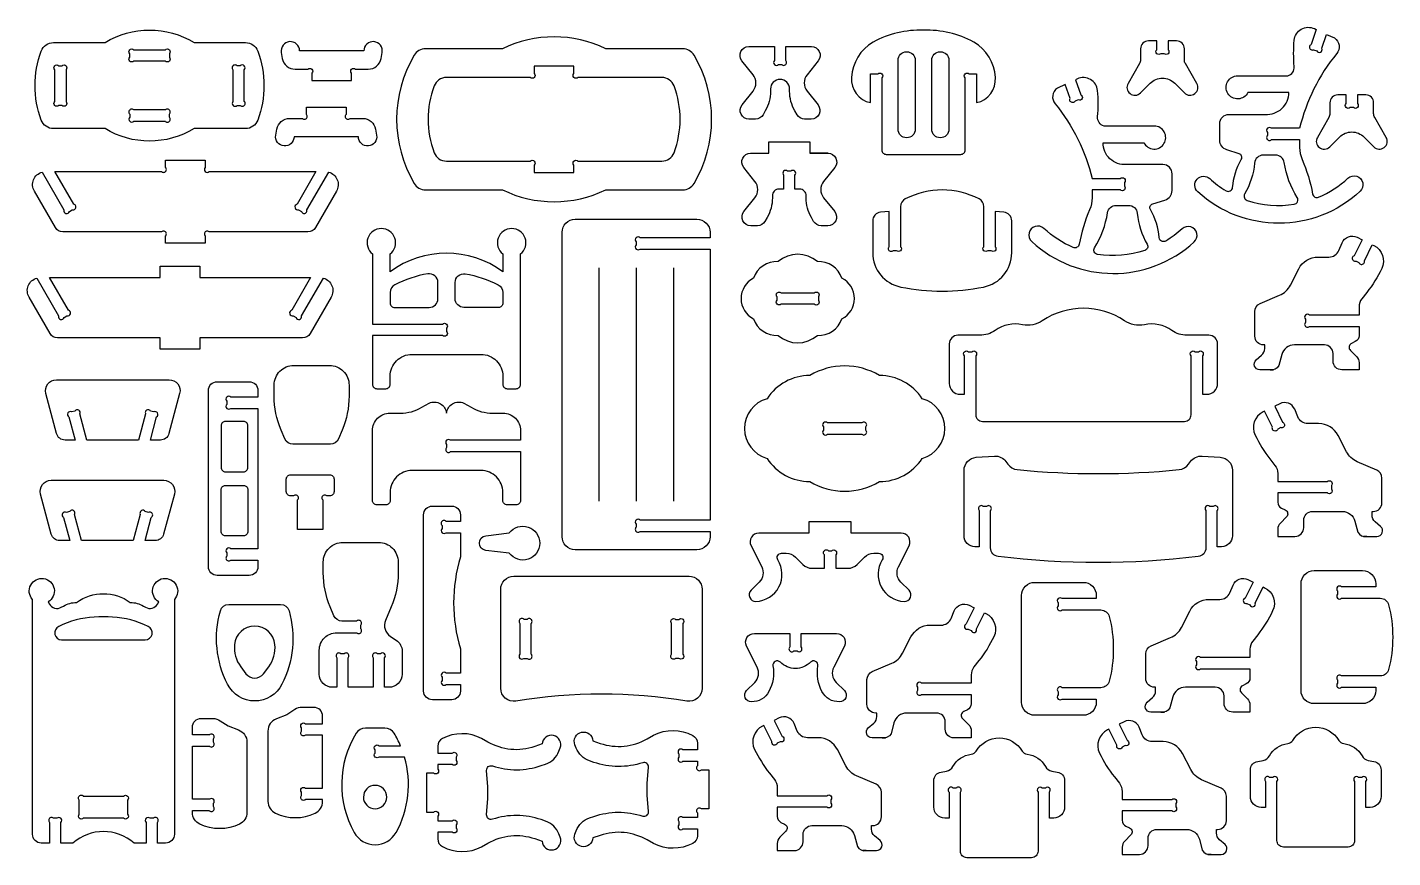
# Model space of a CAD drawing. Extents: x 187 to 912, y -967 to -69.
# Drawn here: x 187 to 910, y -967 to -527 of the extents above; entities that cross this region are included whole.
import ezdxf

# ---------------------------------------------------------------- set-up
doc = ezdxf.new("R2010")
doc.units = 0
doc.header["$MEASUREMENT"] = 0
doc.layers.get('DEFPOINTS').update_dxf_attribs({"color": 1, "linetype": 'CONTINUOUS'})
doc.layers.add('KONTUR', color=20, linetype='CONTINUOUS')

msp = doc.modelspace()

# ---------------------------------------------------------------- linework, layer by layer
at = {"layer": 'DEFPOINTS'}
msp.add_lwpolyline([(216.42, -934.03), (237.72, -934.03, -1), (239.85, -936.15), (239.85, -943.69, -1), (237.72, -945.81), (216.42, -945.81, -1), (214.29, -943.69), (214.29, -936.15, -1)], format="xyb", close=True, dxfattribs=at)
at = {"layer": 'KONTUR'}
for points in [[(869.15, -528.22), (866.41, -536.25, 1), (867.73, -538.95), (869.39, -539.51, 1), (872.08, -538.19), (874.6, -530.82), (878.8, -532.72, -0.438751), (880.03, -541.02, 0.114696), (860.38, -580.55), (845.45, -580.55, 1), (843.32, -582.68), (843.32, -584.43, 1), (845.45, -586.55), (860.38, -586.55), (860.38, -590.69, 0.102365), (861.7, -597.1, -0.056759), (867.23, -615.33, 0.480658), (870.41, -617.04, 0.086534), (885.97, -606.95, -1), (892.39, -613.87, -0.390732), (806.39, -614.12, -1), (812.77, -607.16, 0.050145), (821.42, -613.63, 0.556827), (824.91, -611.84, -0.109708), (829.47, -597.02, 0.51582), (828.33, -594.02), (821.86, -591.91, -0.338122), (818.04, -586.9), (818.04, -578.08, -0.414214), (822.95, -573.17), (842.24, -573.17, 0.436799), (854.62, -561.59), (832.98, -561.59, -0.587447), (822.35, -562.08, -0.587447), (827.53, -552.78), (854.06, -552.79, 0.360472), (857.5, -547.79, -0.043999), (857.5, -533.96, -0.520138), (868.2, -527.79)], [(194.15, -539.66, -0.314188), (200.65, -535.13), (227.91, -535.13, -0.27972), (275.03, -535.13), (302.29, -535.13, -0.314188), (308.78, -539.66, -0.178412), (308.78, -576.19, -0.314188), (302.29, -580.72), (275.03, -580.72, -0.27972), (227.91, -580.72), (200.65, -580.72, -0.314188), (194.15, -576.19, -0.178412)], [(330.89, -539.57, 0.441319), (325.6, -534.68, 0.441319), (321.21, -540.4), (321.77, -543.54, 0.363296), (328.59, -549.24), (335.3, -549.24, -1), (337.43, -551.37), (337.43, -555.24), (358.42, -555.24), (358.42, -551.37, -1), (360.55, -549.24), (367.26, -549.24, 0.363296), (374.08, -543.54), (374.64, -540.4, 0.441319), (370.25, -534.68, 0.441319), (364.96, -539.57)], [(391.6, -541.82, 0.274633), (391.6, -609.71, 0.264616), (397.55, -613.1), (438.34, -613.1, 0.230821), (493, -613.1), (533.79, -613.1, 0.264616), (539.75, -609.71, 0.274633), (539.75, -541.82, 0.264616), (533.79, -538.44), (493, -538.44, 0.230821), (438.34, -538.44), (397.55, -538.44, 0.264616)], [(661.21, -528.58, 0.130976), (634.55, -534.9, 0.25023), (623.15, -553.59, 0.38008), (633.18, -566.97), (633.17, -551.74), (637.05, -551.74, -1), (639.17, -553.87), (639.17, -592.04, 0.414214), (641.48, -594.34), (680.95, -594.34, 0.414214), (683.25, -592.04), (683.25, -553.87, -1), (685.38, -551.74), (689.25, -551.74), (689.25, -566.97, 0.38008), (699.28, -553.59, 0.25023), (687.88, -534.9, 0.130976)], [(790.73, -534.32), (790.73, -538.92, -1), (788.61, -541.04), (786.86, -541.04, -1), (784.73, -538.92), (784.73, -534.32), (780.29, -534.32, 0.414214), (776.14, -538.47), (776.14, -544.23, -0.131652), (775.58, -546.31), (769.52, -556.8, 0.876976), (776.06, -561.82), (781.21, -556.67, -0.414214), (794.26, -556.67), (799.41, -561.82, 0.876976), (805.95, -556.8), (799.89, -546.31, -0.131652), (799.33, -544.23), (799.33, -538.47, 0.414214), (795.17, -534.32)], [(243.09, -538.99), (259.84, -538.99, -1), (261.96, -541.12), (261.96, -542.87, -1), (259.84, -544.99), (243.09, -544.99, -1), (240.97, -542.87), (240.97, -541.12, -1)], [(580.24, -560.94, -0.131652), (577.46, -571.33), (576.3, -573.34, -0.267949), (572.3, -575.64), (568.78, -575.64, -0.627694), (565.17, -568.16), (571.01, -560.8, 0.349469), (571, -552.18), (565.09, -544.77, -0.628435), (568.7, -537.28), (582.29, -537.28), (582.29, -544.65, 1), (584.42, -546.77), (586.17, -546.77, 1), (588.29, -544.65), (588.29, -537.28), (601.89, -537.28, -0.628435), (605.5, -544.77), (599.59, -552.18, 0.349469), (599.58, -560.8), (605.42, -568.16, -0.627694), (601.81, -575.64), (598.29, -575.64, -0.267949), (594.29, -573.34), (593.13, -571.33, -0.131652), (590.35, -560.94), (590.35, -559.72, 1), (580.24, -559.72)], [(647.76, -544.55, -1), (656.83, -544.55), (656.83, -581.04, -1), (647.76, -581.04)], [(665.6, -544.55, -1), (674.67, -544.55), (674.67, -581.04, -1), (665.6, -581.04)], [(207.27, -549.55), (207.27, -566.3, -1), (205.15, -568.42), (203.4, -568.42, -1), (201.27, -566.3), (201.27, -549.55, -1), (203.4, -547.43), (205.15, -547.43, -1)], [(295.66, -549.55), (295.66, -566.3, 1), (297.79, -568.42), (299.54, -568.42, 1), (301.66, -566.3), (301.66, -549.55, 1), (299.54, -547.43), (297.79, -547.43, 1)], [(455.17, -547.63), (455.17, -551.51, -1), (453.05, -553.63), (408.64, -553.63, 0.311557), (402.17, -558.1, 0.183361), (402.17, -593.44, 0.311557), (408.64, -597.91), (453.05, -597.91, -1), (455.17, -600.03), (455.17, -603.91), (476.17, -603.91), (476.17, -600.03, -1), (478.29, -597.91), (522.7, -597.91, 0.311557), (529.17, -593.44, 0.183361), (529.17, -558.1, 0.311557), (522.7, -553.63), (478.29, -553.63, -1), (476.17, -551.51), (476.17, -547.63)], [(741.75, -554.81), (744.49, -562.84, -1), (743.17, -565.53), (741.51, -566.1, -1), (738.81, -564.78), (736.3, -557.41), (732.1, -559.31, 0.438751), (730.87, -567.61, -0.114696), (750.52, -607.14), (765.45, -607.14, -1), (767.58, -609.27), (767.58, -611.02, -1), (765.45, -613.14), (750.52, -613.14), (750.52, -617.28, -0.102365), (749.2, -623.69, 0.056759), (743.66, -641.92, -0.480658), (740.49, -643.63, -0.086534), (724.93, -633.53, 1), (718.5, -640.46, 0.390732), (804.51, -640.71, 1), (798.13, -633.75, -0.050145), (789.48, -640.22, -0.556827), (785.99, -638.42, 0.109708), (781.42, -623.61, -0.51582), (782.57, -620.61), (789.04, -618.5, 0.338122), (792.86, -613.49), (792.86, -604.67, 0.414214), (787.95, -599.76), (768.66, -599.76, -0.436799), (756.28, -588.18), (777.92, -588.18, 0.587447), (788.55, -588.66, 0.587447), (783.37, -579.37), (756.84, -579.38, -0.360472), (753.39, -574.38, 0.043999), (753.39, -560.55, 0.520138), (742.7, -554.37)], [(890.96, -562.85), (890.96, -567.45, -1), (888.84, -569.58), (887.09, -569.58, -1), (884.96, -567.45), (884.96, -562.85), (880.52, -562.85, 0.414214), (876.37, -567), (876.37, -572.76, -0.131652), (875.81, -574.84), (869.75, -585.33, 0.876976), (876.28, -590.35), (881.43, -585.2, -0.414214), (894.49, -585.2), (899.64, -590.35, 0.876976), (906.17, -585.33), (900.11, -574.84, -0.131652), (899.56, -572.76), (899.56, -567, 0.414214), (895.4, -562.85)], [(243.09, -576.85), (259.84, -576.85, 1), (261.96, -574.73), (261.96, -572.98, 1), (259.84, -570.85), (243.09, -570.85, 1), (240.97, -572.98), (240.97, -574.73, 1)], [(327.96, -584.99, -0.441319), (322.67, -589.88, -0.441319), (318.29, -584.16), (318.85, -581.02, -0.363296), (325.66, -575.32), (332.38, -575.32, 1), (334.5, -573.19), (334.5, -569.32), (355.5, -569.32), (355.5, -573.19, 1), (357.62, -575.32), (364.34, -575.32, -0.363296), (371.15, -581.02), (371.72, -584.16, -0.441319), (367.33, -589.88, -0.441319), (362.04, -584.99)], [(593.18, -612.74), (593.18, -605.37, 1), (591.05, -603.24), (589.3, -603.24, 1), (587.18, -605.37), (587.18, -612.74), (584.69, -612.74, 0.414214), (581.23, -616.2), (581.23, -617.42, -0.131652), (578.45, -627.8), (577.29, -629.81, -0.267949), (573.29, -632.12), (569.77, -632.12, -0.627694), (566.15, -624.63), (572, -617.28, 0.349469), (571.99, -608.65), (566.08, -601.25, -0.628435), (569.69, -593.75), (579.26, -593.75), (579.26, -587.75), (601.1, -587.75), (601.1, -593.75), (610.67, -593.75, -0.628435), (614.28, -601.25), (608.37, -608.65, 0.349469), (608.36, -617.28), (614.2, -624.63, -0.627694), (610.59, -632.12), (607.07, -632.12, -0.267949), (603.07, -629.81), (601.91, -627.8, -0.131652), (599.13, -617.42), (599.13, -616.2, 0.414214), (595.66, -612.74)], [(259.96, -641.39), (259.96, -637.52, 1), (257.84, -635.39), (205.62, -635.39, -0.267949), (201.62, -633.09), (190.5, -613.84, -0.487619), (194.59, -603.72), (206.15, -623.74, 1), (209.05, -624.52), (210.57, -623.64, 1), (211.34, -620.74), (201.36, -603.45), (257.84, -603.45, 1), (259.96, -601.33), (259.96, -597.45), (280.96, -597.45), (280.96, -601.33, 1), (283.08, -603.45), (339.56, -603.45), (329.57, -620.74, 1), (330.35, -623.64), (331.87, -624.52, 1), (334.77, -623.74), (346.33, -603.72, -0.487619), (350.41, -613.84), (339.3, -633.09, -0.267949), (335.3, -635.39), (283.08, -635.39, 1), (280.96, -637.52), (280.96, -641.39)], [(859.13, -617.21, -0.102416), (852.23, -598.67, 0.370344), (847.67, -594.75), (841.1, -594.75, 0.386693), (836.51, -598.93, -0.107473), (831.26, -615.36, 0.476686), (832.55, -618.7, 0.117674), (857.53, -620.72, 0.538917)], [(634.34, -646.46, 0.357981), (649.21, -664.57, 0.098177), (693.05, -664.57, 0.357981), (707.92, -646.46), (707.92, -629.55, 0.385638), (703.76, -624.96), (699.17, -624.5), (699.17, -643.2, -1), (697.05, -645.33), (695.3, -645.33, -1), (693.17, -643.2), (693.17, -622.03, 0.281144), (690.67, -617.92, 0.241814), (651.6, -617.92, 0.281144), (649.09, -622.03), (649.09, -643.2, -1), (646.96, -645.33), (645.21, -645.33, -1), (643.09, -643.2), (643.09, -624.5), (638.5, -624.96, 0.385638), (634.34, -629.55)], [(751.77, -643.8, 0.102416), (758.67, -625.26, -0.370344), (763.23, -621.34), (769.8, -621.34, -0.386693), (774.39, -625.52, 0.107473), (779.64, -641.95, -0.476686), (778.35, -645.29, -0.117674), (753.37, -647.3, -0.538917)], [(548.23, -638.44), (511.19, -638.44, 1), (509.07, -640.56), (509.07, -642.31, 1), (511.19, -644.44), (548.23, -644.44), (548.23, -787.9), (511.19, -787.9, 1), (509.07, -790.02), (509.07, -791.77, 1), (511.19, -793.9), (548.23, -793.9), (548.23, -796.75, -0.414214), (541.31, -803.67), (476.83, -803.67, -0.414214), (469.91, -796.75), (469.91, -635.59, -0.414214), (476.83, -628.67), (541.31, -628.67, -0.414214), (548.23, -635.59)], [(371.85, -718.38), (376.57, -718.38, 0.414214), (378.87, -716.07), (378.87, -711.75, -0.414214), (390.41, -700.21), (426.99, -700.21, -0.414214), (438.53, -711.75), (438.53, -716.07, 0.414214), (440.84, -718.38), (445.56, -718.38, 0.414214), (447.87, -716.07), (447.87, -647.07, 0.712109), (443.2, -633.58, 0.712109), (438.53, -647.07), (438.53, -656.45, 0.327793), (378.87, -656.45), (378.87, -647.07, 0.712109), (374.21, -633.58, 0.712109), (369.54, -647.07), (369.54, -684.21), (406.58, -684.21, -1), (408.7, -686.34), (408.7, -688.09, -1), (406.58, -690.21), (369.54, -690.21), (369.54, -716.07, 0.414214)], [(844.69, -708.4), (846.49, -708.4), (839.32, -708.4, -0.69618), (837.36, -703.13), (840.26, -700.64, 0.218856), (841.87, -697.14), (841.87, -695.23), (841.26, -695.23, -0.414214), (836.65, -690.61), (836.65, -677.54, -0.300567), (839.45, -673.29), (849.75, -668.9, 0.175054), (855.49, -663.56), (859.9, -654.97, -0.281092), (870.17, -648.71), (875.86, -648.71, 0.302959), (881.19, -645.15), (882.86, -641.14, -0.432835), (890.74, -638.17), (893.43, -639.5), (889.25, -648, 1), (890.22, -650.84), (891.79, -651.61, 1), (894.63, -650.64), (898.81, -642.15), (899.58, -642.53, -0.412418), (903.81, -654.83, -0.053802), (895.94, -667.43), (893.29, -670.8, 0.168092), (891.81, -675.08), (891.81, -679.42), (865.57, -679.42, 1), (863.45, -681.54), (863.45, -683.29, 1), (865.57, -685.42), (891.81, -685.42), (891.81, -690.35, -0.288515), (889.85, -693.47), (887.87, -694.42, 0.517103), (887.24, -698.13), (890.46, -701.35, -0.198912), (891.81, -704.61), (891.81, -708.4), (882.7, -708.4, -0.414214), (878.09, -703.79), (878.09, -699.84, 0.414214), (873.47, -695.23), (857.63, -695.23, 0.339454), (850.94, -700.36), (849.38, -706.18, -0.339454)], [(605.05, -690.19, 0.32816), (618.07, -681.41, 0.608717), (618.07, -659.88, 0.32816), (605.05, -651.1, 0.374627), (584.22, -651.1, 0.32816), (571.21, -659.88, 0.608717), (571.21, -681.41, 0.32816), (584.22, -690.19, 0.374627)], [(202.8, -691.5, -0.267949), (198.8, -689.19), (187.69, -669.94, -0.487619), (191.77, -659.83), (203.33, -679.85, 1), (206.24, -680.62), (207.75, -679.75, 1), (208.53, -676.85), (198.55, -659.56), (257.15, -659.56), (257.15, -653.56), (278.14, -653.56), (278.14, -659.56), (336.74, -659.56), (326.76, -676.85, 1), (327.54, -679.75), (329.05, -680.62, 1), (331.96, -679.85), (343.51, -659.83, -0.487619), (347.6, -669.94), (336.48, -689.19, -0.267949), (332.49, -691.5), (278.14, -691.5), (278.14, -697.5), (257.15, -697.5), (257.15, -691.5)], [(381.38, -663.35, 0.281144), (378.87, -667.46), (378.87, -673.07, 0.414214), (381.18, -675.38), (399.52, -675.38, 0.414214), (404.14, -670.76), (404.14, -662.13, 0.464054), (398.76, -657.58, 0.077001)], [(436.03, -663.35, -0.281144), (438.53, -667.46), (438.53, -673.07, -0.414214), (436.22, -675.38), (417.88, -675.38, -0.414214), (413.27, -670.76), (413.27, -662.13, -0.464054), (418.65, -657.58, -0.077001)], [(585.84, -667.64), (603.43, -667.64, -1), (605.56, -669.77), (605.56, -671.52, -1), (603.43, -673.64), (585.84, -673.64, -1), (583.72, -671.52), (583.72, -669.77, -1)], [(799.45, -735.68, 0.414214), (802.91, -732.22), (802.91, -700.92, -1), (805.03, -698.8), (806.78, -698.8, -1), (808.91, -700.92), (808.91, -721.35), (811.18, -721.35, 0.414214), (816.95, -715.58), (816.95, -694.7, 0.414214), (812.34, -690.09), (800.7, -690.09, -0.1548), (792.72, -687.55, 0.206677), (778.17, -684.5, -0.200512), (767.69, -682.43, 0.304221), (724.14, -682.43, -0.200512), (713.66, -684.5, 0.206677), (699.11, -687.55, -0.1548), (691.12, -690.09), (679.49, -690.09, 0.414214), (674.87, -694.7), (674.87, -715.58, 0.414214), (680.64, -721.35), (682.92, -721.35), (682.92, -700.92, -1), (685.04, -698.8), (686.8, -698.8, -1), (688.92, -700.92), (688.92, -732.22, 0.414214), (692.38, -735.68)], [(321.13, -740.26, -0.100549), (317.47, -722.25), (317.47, -716.44, -0.414214), (327.85, -706.06), (346.73, -706.06, -0.414214), (357.11, -716.44), (357.11, -722.25, -0.100549), (353.45, -740.26), (351.47, -744.93, -0.301123), (347.22, -747.75), (327.36, -747.75, -0.301123), (323.11, -744.93)], [(660.54, -755.3, 0.756347), (660.54, -723.67, 0.253291), (637.95, -711.41, 0.2751), (601.02, -711.41, 0.253291), (578.44, -723.67, 0.756347), (578.44, -755.3, 0.253291), (601.02, -767.55, 0.2751), (637.95, -767.55, 0.253291)], [(261.84, -713.64, -0.493145), (267.42, -720.9), (261.72, -742.16, -0.339454), (257.26, -745.59), (251.9, -745.59), (255.2, -733.3, 1), (253.69, -730.7), (252, -730.25, 1), (249.4, -731.75), (245.69, -745.59), (218.29, -745.59), (214.58, -731.75, 1), (211.98, -730.25), (210.29, -730.7, 1), (208.79, -733.3), (212.08, -745.59), (206.72, -745.59, -0.339454), (202.26, -742.16), (196.57, -720.9, -0.493145), (202.14, -713.64)], [(308.88, -803.14), (294.49, -803.14, 1), (292.37, -805.26), (292.37, -807.01, 1), (294.49, -809.14), (308.88, -809.14), (308.88, -812.63, -0.414214), (304.27, -817.25), (287.24, -817.25, -0.414214), (282.62, -812.63), (282.62, -719.31, -0.414214), (287.24, -714.69), (304.27, -714.69, -0.414214), (308.88, -719.31), (308.88, -722.8), (294.49, -722.8, 1), (292.37, -724.93), (292.37, -726.68, 1), (294.49, -728.8), (308.88, -728.8)], [(378.87, -773.25), (378.87, -777.58, -0.414214), (376.57, -779.88), (371.85, -779.88, -0.414214), (369.54, -777.58), (369.54, -740.57, -0.414214), (378.77, -731.34), (384.19, -731.34, 0.131652), (395.72, -728.24), (399.52, -726.05, -0.512051), (408.7, -731.34, -0.512051), (417.88, -726.05), (421.68, -728.24, 0.131652), (433.22, -731.34), (438.64, -731.34, -0.414214), (447.87, -740.57), (447.87, -745.71), (410.83, -745.71, 1), (408.7, -747.84), (408.7, -749.59, 1), (410.83, -751.71), (447.87, -751.71), (447.87, -777.58, -0.414214), (445.56, -779.88), (440.84, -779.88, -0.414214), (438.53, -777.58), (438.53, -773.25, 0.414214), (426.99, -761.71), (390.41, -761.71, 0.414214)], [(895.91, -796.56), (894.12, -796.56), (901.29, -796.56, 0.69618), (903.24, -791.28), (900.34, -788.8, -0.218856), (898.73, -785.29), (898.73, -783.38), (899.35, -783.38, 0.414214), (903.96, -778.77), (903.96, -765.69, 0.300567), (901.16, -761.45), (890.86, -757.06, -0.175054), (885.12, -751.72), (880.7, -743.13, 0.281092), (870.44, -736.86), (864.74, -736.86, -0.302959), (859.42, -733.31), (857.74, -729.29, 0.432835), (849.87, -726.33), (847.18, -727.66), (851.36, -736.15, -1), (850.39, -739), (848.82, -739.77, -1), (845.97, -738.8), (841.79, -730.31), (841.02, -730.68, 0.412418), (836.79, -742.99, 0.053802), (844.67, -755.59), (847.32, -758.96, -0.168092), (848.8, -763.24), (848.8, -767.57), (875.03, -767.57, -1), (877.16, -769.7), (877.16, -771.45, -1), (875.03, -773.57), (848.8, -773.57), (848.8, -778.51, 0.288515), (850.76, -781.63), (852.73, -782.57, -0.517103), (853.37, -786.29), (850.15, -789.51, 0.198912), (848.8, -792.77), (848.8, -796.56), (857.91, -796.56, 0.414214), (862.52, -791.95), (862.52, -788, -0.414214), (867.14, -783.38), (882.98, -783.38, -0.339454), (889.66, -788.52), (891.22, -794.34, 0.339454)], [(301.24, -735.67), (291.66, -735.67, 0.414214), (289.35, -737.98), (289.35, -760.08, 0.414214), (291.66, -762.39), (301.24, -762.39, 0.414214), (303.55, -760.08), (303.55, -737.98, 0.414214)], [(610.38, -742.48), (628.6, -742.48, 1), (630.72, -740.36), (630.72, -738.61, 1), (628.6, -736.48), (610.38, -736.48, 1), (608.25, -738.61), (608.25, -740.36, 1)], [(689.19, -754.69), (698.81, -754.07, -0.258789), (704.88, -756.94), (705.9, -758.38, 0.215961), (710.85, -761.23, 0.04907), (796.64, -761.23, 0.215961), (801.59, -758.38), (802.62, -756.94, -0.258789), (808.69, -754.07), (818.31, -754.69, -0.395564), (824.79, -761.59), (824.79, -796.28, -0.414214), (819.02, -802.05), (816.74, -802.05), (816.74, -782.85, 1), (814.62, -780.73), (812.86, -780.73, 1), (810.74, -782.85), (810.74, -802.67, -0.379167), (806.68, -807.25, -0.060635), (700.81, -807.25, -0.379167), (696.75, -802.67), (696.75, -782.85, 1), (694.63, -780.73), (692.88, -780.73, 1), (690.75, -782.85), (690.75, -802.05), (688.48, -802.05, -0.414214), (682.71, -796.28), (682.71, -761.59, -0.395564)], [(346.86, -775.12), (345.3, -775.12, 1), (343.17, -777.25), (343.17, -792.89), (329.87, -792.89), (329.87, -777.25, 1), (327.75, -775.12), (326.18, -775.12, -0.414214), (323.87, -772.81), (323.87, -766.28, -0.414214), (326.18, -763.97), (346.86, -763.97, -0.414214), (349.17, -766.28), (349.17, -772.81, -0.414214)], [(259.04, -766.87, -0.493145), (264.61, -774.13), (258.92, -795.39, -0.339454), (254.46, -798.81), (249.1, -798.81), (252.39, -786.53, 1), (250.89, -783.93), (249.2, -783.47, 1), (246.6, -784.98), (242.89, -798.81), (215.49, -798.81), (211.78, -784.98, 1), (209.18, -783.47), (207.49, -783.93, 1), (205.99, -786.53), (209.28, -798.81), (203.92, -798.81, -0.339454), (199.46, -795.39), (193.76, -774.13, -0.493145), (199.34, -766.87)], [(301.24, -796.27), (291.66, -796.27, -0.414214), (289.35, -793.96), (289.35, -771.86, -0.414214), (291.66, -769.55), (301.24, -769.55, -0.414214), (303.55, -771.86), (303.55, -793.96, -0.414214)], [(416.08, -868.94), (408.46, -868.94, 1), (406.33, -871.06), (406.33, -872.81, 1), (408.46, -874.94), (416.08, -874.94), (416.08, -878.43, -0.414214), (411.46, -883.04), (401.2, -883.04, -0.414214), (396.59, -878.43), (396.59, -785.11, -0.414214), (401.2, -780.49), (411.46, -780.49, -0.414214), (416.08, -785.11), (416.08, -788.6), (408.46, -788.6, 1), (406.33, -790.72), (406.33, -792.47, 1), (408.46, -794.6), (416.08, -794.6), (416.08, -807.4, 0.14798), (416.08, -856.13)], [(429.54, -804.02, -0.887813), (429.54, -796.23), (441.92, -794.75, -0.721474), (458.09, -800.12, -0.721474), (441.92, -805.49)], [(608.76, -813.44), (608.76, -806.27, -1), (610.88, -804.14), (612.63, -804.14, -1), (614.76, -806.27), (614.76, -813.44), (621.25, -813.44, 0.198912), (626.14, -811.41), (630.06, -807.5, -0.198912), (634.95, -805.47), (637.45, -805.47, -0.590467), (639.4, -809.01, 0.577506), (650.99, -831.01, 0.68225), (653.57, -825.11), (649.23, -820.77, -0.323318), (647.94, -812.76), (653.58, -801.53, 0.558125), (649.45, -794.85), (622.99, -794.85), (622.99, -788.85), (600.52, -788.85), (600.52, -794.85), (574.06, -794.85, 0.558125), (569.94, -801.53), (575.58, -812.76, -0.323318), (574.28, -820.77), (569.94, -825.11, 0.68225), (572.52, -831.01, 0.577506), (584.11, -809.01, -0.590467), (586.07, -805.47), (588.56, -805.47, -0.198912), (593.46, -807.5), (597.37, -811.41, 0.198912), (602.27, -813.44)], [(356.63, -876.47), (356.63, -860.83, 1), (354.51, -858.71), (352.76, -858.71, 1), (350.63, -860.83), (350.63, -876.47), (348.27, -876.47, -0.414214), (341.35, -869.55), (341.35, -856.79, -0.414214), (350.58, -847.56), (361.15, -847.56, 1), (363.28, -845.43), (363.28, -843.54, 1), (361.15, -841.41), (353.35, -841.41, -0.301123), (349.1, -838.6), (347.12, -833.92, -0.100549), (343.46, -815.91), (343.46, -810.11, -0.414214), (353.84, -799.73), (372.72, -799.73, -0.414214), (383.1, -810.11), (383.1, -815.91, -0.100549), (379.44, -833.92), (376.44, -841.02, 0.360488), (378.97, -849.48), (382.13, -851.58, -0.250847), (385.21, -857.34), (385.21, -869.55, -0.414214), (378.29, -876.47), (375.93, -876.47), (375.93, -860.83, 1), (373.8, -858.71), (372.05, -858.71, 1), (369.93, -860.83), (369.93, -876.47)], [(900.64, -821.61), (900.64, -823.32), (882.56, -823.32, 1), (880.43, -825.45), (880.43, -827.2, 1), (882.56, -829.32), (903.02, -829.32, -0.343094), (907.5, -832.8, -0.125025), (907.5, -866.98, -0.343094), (903.02, -870.46), (882.56, -870.46, 1), (880.43, -872.58), (880.43, -874.33, 1), (882.56, -876.46), (900.64, -876.46), (900.64, -878.17, -0.414214), (893.72, -885.09), (868.03, -885.09, -0.414214), (861.11, -878.17), (861.11, -821.61, -0.414214), (868.03, -814.69), (893.72, -814.69, -0.414214)], [(249.4, -834.1, 0.414214), (255.71, -832.41), (256.39, -831.22, -0.709008), (258.72, -818.88, -0.709008), (264.61, -829.97), (264.61, -954.27, -0.414214), (260, -958.89), (255.63, -958.89), (255.63, -947.94, 1), (253.5, -945.81), (251.75, -945.81, 1), (249.63, -947.94), (249.63, -958.89), (243.28, -958.89, 0.372772), (210.86, -958.89), (204.52, -958.89), (204.52, -947.94, 1), (202.39, -945.81), (200.64, -945.81, 1), (198.52, -947.94), (198.52, -958.89), (194.14, -958.89, -0.414214), (189.53, -954.27), (189.53, -829.97, -0.709008), (195.42, -818.88, -0.709008), (197.75, -831.22), (198.43, -832.41, 0.414214), (204.74, -834.1), (205.93, -833.42, -0.131652), (212.85, -831.56, -0.325362), (241.29, -831.56, -0.131652), (248.21, -833.42)], [(437.4, -824.56, -0.414214), (444.33, -817.63), (537.13, -817.63, -0.414214), (544.06, -824.56), (544.06, -876.95, -0.462325), (536.02, -883.78, 0.080889), (445.44, -883.78, -0.462325), (437.4, -876.95)], [(752.72, -827.81), (752.72, -829.52), (734.64, -829.52, 1), (732.51, -831.65), (732.51, -833.4, 1), (734.64, -835.52), (755.1, -835.52, -0.343094), (759.58, -839, -0.125025), (759.58, -873.18, -0.343094), (755.1, -876.66), (734.64, -876.66, 1), (732.51, -878.78), (732.51, -880.53, 1), (734.64, -882.66), (752.72, -882.66), (752.72, -884.37, -0.414214), (745.8, -891.29), (720.11, -891.29, -0.414214), (713.19, -884.37), (713.19, -827.81, -0.414214), (720.11, -820.89), (745.8, -820.89, -0.414214)], [(786.96, -889.62), (788.75, -889.62), (781.58, -889.62, -0.69618), (779.63, -884.34), (782.53, -881.85, 0.218856), (784.14, -878.35), (784.14, -876.44), (783.53, -876.44, -0.414214), (778.91, -871.83), (778.91, -858.75, -0.300567), (781.72, -854.51), (792.02, -850.12, 0.175054), (797.75, -844.78), (802.17, -836.19, -0.281092), (812.43, -829.92), (818.13, -829.92, 0.302959), (823.46, -826.37), (825.13, -822.35, -0.432835), (833, -819.39), (835.69, -820.72), (831.51, -829.21, 1), (832.48, -832.06), (834.05, -832.83, 1), (836.9, -831.86), (841.08, -823.36), (841.85, -823.74, -0.412418), (846.08, -836.05, -0.053802), (838.2, -848.65), (835.56, -852.02, 0.168092), (834.08, -856.29), (834.08, -860.63), (807.84, -860.63, 1), (805.71, -862.76), (805.71, -864.51, 1), (807.84, -866.63), (834.08, -866.63), (834.08, -871.57, -0.288515), (832.11, -874.69), (830.14, -875.63, 0.517103), (829.5, -879.35), (832.72, -882.56, -0.198912), (834.08, -885.83), (834.08, -889.62), (824.97, -889.62, -0.414214), (820.35, -885), (820.35, -881.06, 0.414214), (815.73, -876.44), (799.89, -876.44, 0.339454), (793.21, -881.57), (791.65, -887.4, -0.339454)], [(292.76, -874.87, -0.188994), (288.98, -835.99, -0.335294), (293.42, -832.63), (320.89, -832.63, -0.335294), (325.33, -835.99, -0.188994), (321.55, -874.87, -0.613363)], [(639.35, -903.24), (641.14, -903.24), (633.97, -903.24, -0.69618), (632.02, -897.96), (634.92, -895.48, 0.218856), (636.53, -891.97), (636.53, -890.06), (635.92, -890.06, -0.414214), (631.3, -885.45), (631.3, -872.37, -0.300567), (634.11, -868.13), (644.41, -863.74, 0.175054), (650.14, -858.4), (654.56, -849.81, -0.281092), (664.82, -843.54), (670.52, -843.54, 0.302959), (675.85, -839.99), (677.52, -835.97, -0.432835), (685.39, -833.01), (688.09, -834.34), (683.9, -842.83, 1), (684.87, -845.68), (686.44, -846.45, 1), (689.29, -845.48), (693.47, -836.98), (694.24, -837.36, -0.412418), (698.47, -849.67, -0.053802), (690.59, -862.27), (687.95, -865.64, 0.168092), (686.47, -869.92), (686.47, -874.25), (660.23, -874.25, 1), (658.1, -876.38), (658.1, -878.13, 1), (660.23, -880.25), (686.47, -880.25), (686.47, -885.19, -0.288515), (684.5, -888.31), (682.53, -889.25, 0.517103), (681.9, -892.97), (685.11, -896.18, -0.198912), (686.47, -899.45), (686.47, -903.24), (677.36, -903.24, -0.414214), (672.74, -898.63), (672.74, -894.68, 0.414214), (668.13, -890.06), (652.29, -890.06, 0.339454), (645.6, -895.19), (644.04, -901.02, -0.339454)], [(203.42, -844.29, 0.807396), (204.94, -851.35), (249.2, -851.35, 0.807396), (250.72, -844.29), (248.5, -843.29, 0.106564), (229.49, -839.19), (224.65, -839.19, 0.106564), (205.64, -843.29)], [(317.87, -853.83, 0.910256), (296.45, -853.83, 0.186543), (299.75, -865.56), (302.54, -869.27, 0.499812), (311.77, -869.27), (314.56, -865.56, 0.186543)], [(447.56, -842.6), (447.56, -859, 1), (449.69, -861.13), (451.44, -861.13, 1), (453.56, -859), (453.56, -842.6, 1), (451.44, -840.48), (449.69, -840.48, 1)], [(533.9, -842.6), (533.9, -859, -1), (531.77, -861.13), (530.02, -861.13, -1), (527.9, -859), (527.9, -842.6, -1), (530.02, -840.48), (531.77, -840.48, -1)], [(590.45, -847.93), (590.45, -855.1, 1), (592.57, -857.23), (594.32, -857.23, 1), (596.45, -855.1), (596.45, -847.93), (615.21, -847.93, -0.558125), (619.34, -854.62), (613.7, -865.85, 0.323318), (614.99, -873.85), (619.33, -878.19, -0.68225), (616.75, -884.1, -0.286613), (607.49, -878.75, -0.160038), (605.37, -865.16, 0.732143), (601.44, -863.17, -0.419662), (585.45, -863.17, 0.732143), (581.53, -865.16, -0.160038), (579.4, -878.75, -0.286613), (570.14, -884.1, -0.68225), (567.56, -878.19), (571.9, -873.85, 0.323318), (573.19, -865.85), (567.55, -854.62, -0.558125), (571.68, -847.93)], [(343.1, -901.79), (334.07, -901.79, -1), (331.95, -899.66), (331.95, -897.91, -1), (334.07, -895.79), (343.1, -895.79), (343.1, -891.7, 0.414214), (338.48, -887.09), (332.2, -887.09, 0.149546), (328.33, -888.27), (324.17, -891.08), (318.68, -893.14, 0.31269), (314.18, -899.62), (314.18, -936.83, 0.29069), (318.16, -943.1, 0.223211), (339.12, -943.1, 0.29069), (343.1, -936.83), (343.1, -935.89), (334.07, -935.89, -1), (331.95, -933.76), (331.95, -932.01, -1), (334.07, -929.89), (343.1, -929.89)], [(274.14, -907.64), (283.17, -907.64, 1), (285.29, -905.52), (285.29, -903.77, 1), (283.17, -901.64), (274.14, -901.64), (274.14, -897.56, -0.414214), (278.75, -892.94), (285.04, -892.94, -0.149546), (288.91, -894.13), (293.07, -896.93), (298.56, -898.99, -0.31269), (303.06, -905.47), (303.06, -942.69, -0.29069), (299.08, -948.95, -0.223211), (278.12, -948.95, -0.29069), (274.14, -942.69), (274.14, -941.74), (283.17, -941.74, 1), (285.29, -939.62), (285.29, -937.87, 1), (283.17, -935.74), (274.14, -935.74)], [(630.9, -962.87), (629.1, -962.87), (636.27, -962.87, 0.69618), (638.23, -957.59), (635.32, -955.1, -0.218856), (633.71, -951.6), (633.71, -949.69), (634.33, -949.69, 0.414214), (638.94, -945.08), (638.94, -932, 0.300567), (636.14, -927.76), (625.84, -923.37, -0.175054), (620.1, -918.03), (615.69, -909.44, 0.281092), (605.42, -903.17), (599.73, -903.17, -0.302959), (594.4, -899.62), (592.73, -895.6, 0.432835), (584.85, -892.64), (582.16, -893.96), (586.34, -902.46, -1), (585.37, -905.31), (583.8, -906.08, -1), (580.96, -905.11), (576.78, -896.61), (576.01, -896.99, 0.412418), (571.78, -909.3, 0.053802), (579.65, -921.9), (582.3, -925.27, -0.168092), (583.78, -929.54), (583.78, -933.88), (610.02, -933.88, -1), (612.14, -936.01), (612.14, -937.76, -1), (610.02, -939.88), (583.78, -939.88), (583.78, -944.82, 0.288515), (585.74, -947.94), (587.71, -948.88, -0.517103), (588.35, -952.59), (585.13, -955.81, 0.198912), (583.78, -959.08), (583.78, -962.87), (592.89, -962.87, 0.414214), (597.5, -958.25), (597.5, -954.31, -0.414214), (602.12, -949.69), (617.96, -949.69, -0.339454), (624.65, -954.82), (626.21, -960.65, 0.339454)], [(813.53, -964.88), (811.73, -964.88), (818.9, -964.88, 0.69618), (820.86, -959.61), (817.95, -957.12, -0.218856), (816.34, -953.62), (816.34, -951.71), (816.96, -951.71, 0.414214), (821.57, -947.09), (821.57, -934.02, 0.300567), (818.77, -929.77), (808.47, -925.38, -0.175054), (802.73, -920.04), (798.32, -911.45, 0.281092), (788.05, -905.19), (782.36, -905.19, -0.302959), (777.03, -901.63), (775.36, -897.61, 0.432835), (767.48, -894.65), (764.79, -895.98), (768.97, -904.48, -1), (768, -907.32), (766.43, -908.09, -1), (763.59, -907.12), (759.41, -898.63), (758.64, -899.01, 0.412418), (754.41, -911.31, 0.053802), (762.28, -923.91), (764.93, -927.28, -0.168092), (766.41, -931.56), (766.41, -935.9), (792.65, -935.9, -1), (794.77, -938.02), (794.77, -939.77, -1), (792.65, -941.9), (766.41, -941.9), (766.41, -946.83, 0.288515), (768.37, -949.95), (770.34, -950.9, -0.517103), (770.98, -954.61), (767.76, -957.83, 0.198912), (766.41, -961.09), (766.41, -964.88), (775.52, -964.88, 0.414214), (780.13, -960.27), (780.13, -956.32, -0.414214), (784.75, -951.71), (800.59, -951.71, -0.339454), (807.28, -956.84), (808.84, -962.66, 0.339454)], [(386.5, -913.36), (373.03, -913.36, -1), (370.9, -911.24), (370.9, -909.49, -1), (373.03, -907.36), (384.35, -907.36, 0.035368), (380.97, -900.81, 0.261699), (376.05, -898.05), (365.76, -898.05, 0.261699), (360.83, -900.81, 0.2701), (359.81, -953.32, 0.587624), (381.99, -953.32, 0.2005)], [(406.51, -960.8, 0.24467), (427.29, -960.89), (430.63, -958.96, -0.217196), (455.41, -956.57), (459.37, -957.94, 0.459056), (465.32, -962.42, 0.459056), (468.87, -955.86), (468.19, -954.1, 0.221765), (461.18, -947.32), (458.87, -946.52, 0.163624), (432.97, -946.33, -0.531368), (429.95, -943.98), (430.53, -935.25, 0.033043), (430.53, -929.16), (429.95, -920.43, -0.531368), (432.97, -918.08, 0.163624), (458.87, -917.89), (461.18, -917.09, 0.221765), (468.19, -910.31), (468.87, -908.55, 0.459056), (465.32, -901.99, 0.459056), (459.37, -906.47), (455.41, -907.84, -0.217196), (430.63, -905.45), (427.29, -903.52, 0.24467), (406.51, -903.61, 0.278615), (404.04, -907.69), (404.04, -911.32), (411.66, -911.32, -1), (413.79, -913.45), (413.79, -915.2, -1), (411.66, -917.32), (404.04, -917.32), (404.04, -919.75, -1), (401.92, -921.88), (398.04, -921.88), (398.04, -942.53), (401.92, -942.53, -1), (404.04, -944.66), (404.04, -947.09), (411.66, -947.09, -1), (413.79, -949.21), (413.79, -950.96, -1), (411.66, -953.09), (404.04, -953.09), (404.04, -956.72, 0.278615)], [(539.03, -959.09, -0.24467), (518.25, -959.18), (514.91, -957.25, 0.217196), (490.13, -954.86), (486.17, -956.23, -0.459056), (480.22, -960.71, -0.459056), (476.67, -954.15), (477.35, -952.39, -0.221765), (484.36, -945.61), (486.67, -944.81, -0.163624), (512.57, -944.62, 0.531368), (515.59, -942.27), (515.01, -933.54, -0.033043), (515.01, -927.45), (515.59, -918.72, 0.531368), (512.57, -916.37, -0.163624), (486.67, -916.18), (484.36, -915.38, -0.221765), (477.35, -908.6), (476.67, -906.84, -0.459056), (480.22, -900.28, -0.459056), (486.17, -904.76), (490.13, -906.13, 0.217196), (514.91, -903.74), (518.25, -901.81, -0.24467), (539.03, -901.9, -0.278615), (541.5, -905.98), (541.5, -909.61), (533.88, -909.61, 1), (531.75, -911.74), (531.75, -913.49, 1), (533.88, -915.61), (541.5, -915.61), (541.5, -918.04, 1), (543.62, -920.17), (547.5, -920.17), (547.5, -940.82), (543.62, -940.82, 1), (541.5, -942.95), (541.5, -945.38), (533.88, -945.38, 1), (531.75, -947.5), (531.75, -949.25, 1), (533.88, -951.38), (541.5, -951.38), (541.5, -955.01, -0.278615)], [(689.11, -910.23, -0.572309), (713.5, -910.23, 0.236246), (716.1, -911.92, -0.245302), (725.82, -918.46, 0.231613), (729.13, -920.82), (732.06, -921.3, -0.367108), (735.92, -925.85), (735.92, -939.9, -0.414214), (730.15, -945.67), (727.87, -945.67), (727.87, -931.9, 1), (725.75, -929.77), (724, -929.77, 1), (721.87, -931.9), (721.87, -963.19, -0.414214), (718.41, -966.65), (684.2, -966.65, -0.414214), (680.74, -963.19), (680.74, -931.9, 1), (678.62, -929.77), (676.86, -929.77, 1), (674.74, -931.9), (674.74, -945.67), (672.46, -945.67, -0.414214), (666.69, -939.9), (666.69, -925.85, -0.367108), (670.56, -921.3), (673.49, -920.82, 0.231613), (676.79, -918.46, -0.245302), (686.51, -911.92, 0.236246)], [(856.7, -904.59, -0.572309), (881.1, -904.59, 0.236246), (883.7, -906.28, -0.245302), (893.41, -912.82, 0.231613), (896.72, -915.17), (899.65, -915.66, -0.367108), (903.51, -920.21), (903.51, -934.26, -0.414214), (897.74, -940.03), (895.47, -940.03), (895.47, -926.25, 1), (893.34, -924.13), (891.59, -924.13, 1), (889.47, -926.25), (889.47, -957.55, -0.414214), (886, -961.01), (851.79, -961.01, -0.414214), (848.33, -957.55), (848.33, -926.25, 1), (846.21, -924.13), (844.46, -924.13, 1), (842.33, -926.25), (842.33, -940.03), (840.06, -940.03, -0.414214), (834.29, -934.26), (834.29, -920.21, -0.367108), (838.15, -915.66), (841.08, -915.17, 0.231613), (844.39, -912.82, -0.245302), (854.1, -906.28, 0.236246)], [(370.9, -928.37, 0.414214), (364.72, -934.55, 0.414214), (370.9, -940.74, 0.414214), (377.08, -934.55, 0.414214)]]:
    msp.add_lwpolyline(points, format="xyb", close=True, dxfattribs=at)
for points in [[(610.67, -593.75), (601.1, -593.75)], [(489.32, -654.47), (489.32, -777.86)], [(509.07, -654.47), (509.07, -777.86)], [(528.82, -654.47), (528.82, -777.86)]]:
    msp.add_lwpolyline(points, dxfattribs=at)

doc.saveas('drawing.dxf')
